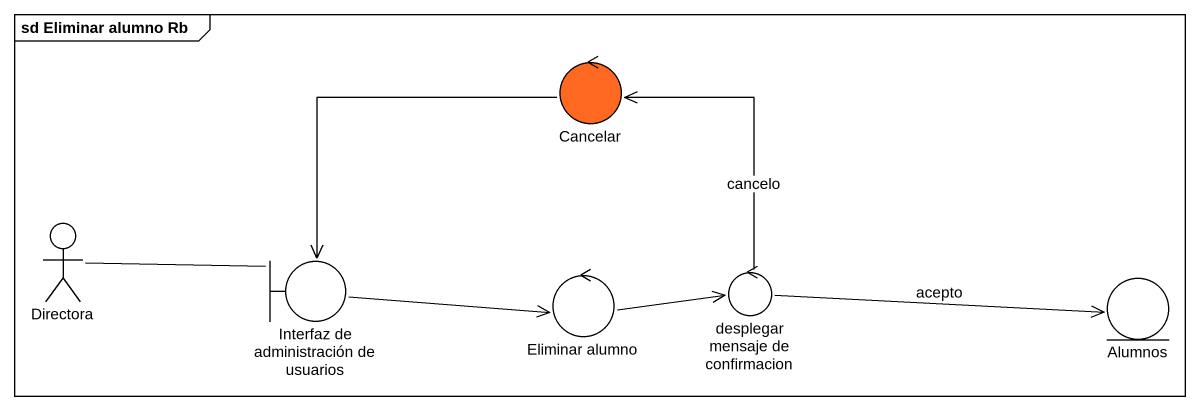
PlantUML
@startuml
mainframe sd Eliminar alumno Rb
control Cancelar #FF6820
actor Directora
boundary "Interfaz de administración de usuarios" as Interfaz_de_administración
control "Eliminar alumno" as Eliminar_alumno
control "desplegar mensaje de confirmacion" as desplegar_mensaje_de
entity Alumnos
Cancelar --> Interfaz_de_administración
Interfaz_de_administración -left- Directora
Interfaz_de_administración -right-> Eliminar_alumno
Eliminar_alumno -right-> desplegar_mensaje_de
desplegar_mensaje_de -up-> Cancelar : cancelo
desplegar_mensaje_de -right-> Alumnos : acepto
@enduml
